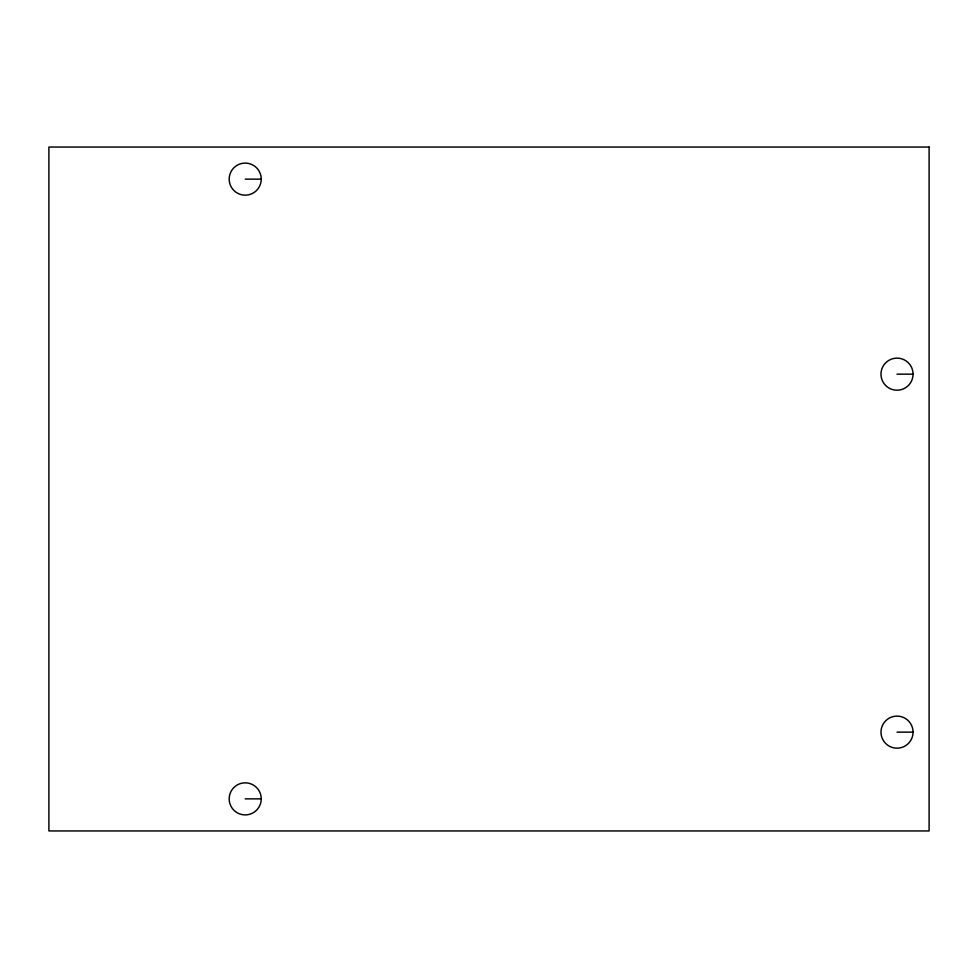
<?xml version="1.0" encoding="UTF-8"?>
<svg xmlns="http://www.w3.org/2000/svg" width="978" height="978" viewBox="0 0 978 978"><rect width="100%" height="100%" fill="white"/><g stroke="black" fill="none" stroke-linecap="round" stroke-linejoin="round"><path stroke-width="1.47" d="M245.209 179.133L261.248 179.133A16.039 16.039 0 0 1 237.189 193.021A16.039 16.039 0 0 1 237.189 165.245A16.039 16.039 0 0 1 261.248 179.133M897.022 374.158L913.061 374.158A16.039 16.039 0 0 1 889.002 388.058A16.039 16.039 0 0 1 889.002 360.271A16.039 16.039 0 0 1 913.061 374.158M897.022 732.143L913.061 732.143A16.039 16.039 0 0 1 889.002 746.031A16.039 16.039 0 0 1 889.002 718.255A16.039 16.039 0 0 1 913.061 732.143M245.209 798.867L261.248 798.867A16.039 16.039 0 0 1 237.189 812.755A16.039 16.039 0 0 1 237.189 784.979A16.039 16.039 0 0 1 261.248 798.867M929.1 147.055L48.9 147.055L48.9 830.945L929.1 830.945L929.1 147.055"/></g></svg>
